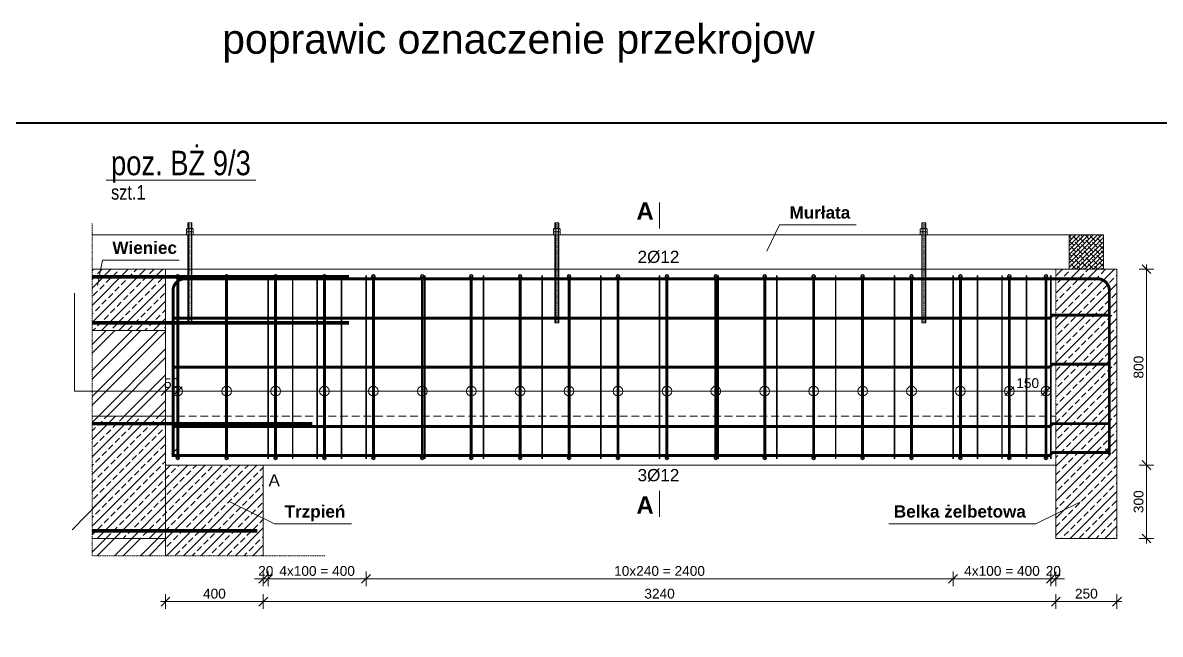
# Model space of a CAD drawing. Header units: millimetres. Extents: x 647 to 146539, y -131215 to 59.
# Drawn here: x 89335 to 93985, y -8720 to -6221 of the extents above; entities that cross this region are included whole.
import ezdxf

# ---------------------------------------------------------------- set-up
doc = ezdxf.new("R2010")
doc.units = ezdxf.units.MM
for name, pattern in [('DASHDOT', [1, 0.5, -0.25, 0, -0.25]), ('DASHED', [0.75, 0.5, -0.25]), ('HIDDEN', [9.525, 6.35, -3.175])]:
    doc.linetypes.add(name, pattern=pattern)
doc.layers.get('Defpoints').update_dxf_attribs({"color": 2, "lineweight": 50})
for name, color, linetype, lineweight in [('e-cad_cienkie', 4, 'Continuous', 9), ('e-cad_opisy', 2, 'Continuous', 18), ('e-cad_prety_widok', 1, 'Continuous', 40), ('G-Bloki', 221, 'Continuous', 5), ('G-Cienka', 4, 'Continuous', 9), ('G-Elementy konstrukcyjne', 1, 'Continuous', 40), ('G-Kreskowanie', 9, 'Continuous', 5), ('G-Obrys', 3, 'Continuous', 20), ('G-Opisy', 2, 'Continuous', 18), ('G-Osie', 6, 'DASHDOT', 9), ('G-Podkład', 9, 'Continuous', 13), ('G-Przerywana', 8, 'DASHED', 15), ('G-Ramka', 5, 'Continuous', 40), ('G-Stal-warsztatowy', 1, 'Continuous', 35), ('G-Wymiary', 4, 'Continuous', 9)]:
    doc.layers.add(name, color=color, linetype=linetype, lineweight=lineweight)
doc.layers.add('G-Prety', color=1, linetype='Continuous')
doc.styles.add('Arial-GG', font='arial.ttf')
doc.styles.add('e-cad_1', font='arial.ttf')
doc.styles.get("Standard").update_dxf_attribs({"font": 'arial.ttf'})
doc.dimstyles.new('e-cad_1_20_[mm]', dxfattribs={"dimscale": 20, "dimtxt": 2, "dimasz": 1.8, "dimexe": 1.5, "dimexo": 0, "dimgap": 0.6, "dimtad": 1, "dimdec": 1, "dimrnd": 1, "dimtxsty": 'Arial-GG', "dimblk": 'OBLIQUE', "dimcen": 0, "dimdle": 1, "dimclrd": 4, "dimclre": 4, "dimclrt": 7, "dimadec": 1, "dimazin": 0, "dimtfac": 1, "dimtdec": 1, "dimtix": 1, "dimtmove": 0, "dimatfit": 2, "dimfxl": 1.5, "dimfxlon": 1, "dimlwd": -1, "dimlwe": -1, "dimarcsym": 0})
pattern_1 = [(45, (-472809.17, 132936.14), (-35.355339, 35.355339), []), (45, (-472773.815, 132936.14), (-35.355339, 35.355339), [25, -12.5])]
pattern_2 = [(45, (-472809.17, 132936.14), (-53.033009, 53.033009), []), (45, (-472773.815, 132936.14), (-53.033009, 53.033009), [])]

# ---------------------------------------------------------------- blocks, each defined once
blk = doc.blocks.new('_Oblique')
at = {"color": 0, "linetype": 'ByBlock', "lineweight": -2}
blk.add_line((-0.5, -0.5), (0.5, 0.5), dxfattribs=at)
blk = doc.blocks.new('*D749')
at = {"layer": 'Defpoints', "color": 0, "ltscale": 2, "transparency": 16777216}
for p in [(93558.2, -8028.6), (93929.1, -8028.6), (93558.2, -8328.6)]:
    blk.add_point(p, dxfattribs=at)
at = {"layer": 'G-Wymiary', "color": 4, "ltscale": 2, "transparency": 16777216}
for p, q in [((93899.1, -8028.6), (93959.1, -8028.6)), ((93929.1, -8348.6), (93929.1, -8008.6)), ((93899.1, -8328.6), (93959.1, -8328.6))]:
    blk.add_line(p, q, dxfattribs=at)
at = {"layer": 'G-Wymiary', "color": 4, "ltscale": 2, "transparency": 16777216, "xscale": 36, "yscale": 36, "zscale": 36}
for p, rotation in [((93929.1, -8028.6), 90), ((93929.1, -8328.6), 270)]:
    blk.add_blockref('_Oblique', p, dxfattribs=dict(at, rotation=rotation))
at = {"layer": 'G-Wymiary', "color": 7, "ltscale": 2, "transparency": 16777216, "insert": (93896.7, -8178.6), "char_height": 40, "attachment_point": 5, "rotation": 90, "style": 'Arial-GG'}
blk.add_mtext('300', dxfattribs=at)
blk = doc.blocks.new('*D750')
at = {"layer": 'Defpoints', "color": 0, "ltscale": 2, "transparency": 16777216}
for p in [(93808.2, -7228.6), (93929.1, -7228.6), (93558.2, -8028.6)]:
    blk.add_point(p, dxfattribs=at)
at = {"layer": 'G-Wymiary', "color": 4, "ltscale": 2, "transparency": 16777216}
for p, q in [((93899.1, -7228.6), (93959.1, -7228.6)), ((93929.1, -8048.6), (93929.1, -7208.6)), ((93899.1, -8028.6), (93959.1, -8028.6))]:
    blk.add_line(p, q, dxfattribs=at)
at = {"layer": 'G-Wymiary', "color": 4, "ltscale": 2, "transparency": 16777216, "xscale": 36, "yscale": 36, "zscale": 36}
for p, rotation in [((93929.1, -7228.6), 90), ((93929.1, -8028.6), 270)]:
    blk.add_blockref('_Oblique', p, dxfattribs=dict(at, rotation=rotation))
at = {"layer": 'G-Wymiary', "color": 7, "ltscale": 2, "transparency": 16777216, "insert": (93896.7, -7628.6), "char_height": 40, "attachment_point": 5, "rotation": 90, "style": 'Arial-GG'}
blk.add_mtext('800', dxfattribs=at)
blk = doc.blocks.new('*D751')
at = {"layer": 'Defpoints', "color": 0, "ltscale": 0.8, "transparency": 16777216}
for p in [(89968.2, -7661.6), (89918.2, -7726.6), (89968.2, -7726.6)]:
    blk.add_point(p, dxfattribs=at)
at = {"layer": 'G-Wymiary', "color": 4, "ltscale": 0.8, "transparency": 16777216}
for p, q in [((89918.2, -7726.6), (89918.2, -7696.6)), ((89968.2, -7696.6), (89968.2, -7756.6)), ((89918.2, -7726.6), (89882.2, -7726.6)), ((89918.2, -7726.6), (89968.2, -7726.6)), ((89968.2, -7726.6), (90004.2, -7726.6))]:
    blk.add_line(p, q, dxfattribs=at)
at = {"layer": 'G-Wymiary', "color": 4, "ltscale": 0.8, "transparency": 16777216, "xscale": 36, "yscale": 36, "zscale": 36}
blk.add_blockref('_Oblique', (89918.2, -7726.6), dxfattribs=at)
at = {"layer": 'G-Wymiary', "color": 4, "ltscale": 0.8, "transparency": 16777216, "xscale": 36, "yscale": 36, "zscale": 36, "rotation": 180}
blk.add_blockref('_Oblique', (89968.2, -7726.6), dxfattribs=at)
at = {"layer": 'G-Wymiary', "color": 7, "ltscale": 0.8, "transparency": 16777216, "insert": (89943.2, -7694.2), "char_height": 40, "attachment_point": 5, "style": 'Arial-GG'}
blk.add_mtext('50', dxfattribs=at)
blk = doc.blocks.new('*D752')
at = {"layer": 'Defpoints', "color": 0, "ltscale": 0.8, "transparency": 16777216}
for p in [(93518.2, -7659.3), (93368.2, -7678.4), (93518.2, -7726.6)]:
    blk.add_point(p, dxfattribs=at)
at = {"layer": 'G-Wymiary', "color": 4, "ltscale": 0.8, "transparency": 16777216}
for p, q in [((93368.2, -7696.6), (93368.2, -7756.6)), ((93518.2, -7696.6), (93518.2, -7756.6)), ((93348.2, -7726.6), (93538.2, -7726.6))]:
    blk.add_line(p, q, dxfattribs=at)
at = {"layer": 'G-Wymiary', "color": 4, "ltscale": 0.8, "transparency": 16777216, "xscale": 36, "yscale": 36, "zscale": 36, "rotation": 180}
blk.add_blockref('_Oblique', (93368.2, -7726.6), dxfattribs=at)
at = {"layer": 'G-Wymiary', "color": 4, "ltscale": 0.8, "transparency": 16777216, "xscale": 36, "yscale": 36, "zscale": 36}
blk.add_blockref('_Oblique', (93518.2, -7726.6), dxfattribs=at)
at = {"layer": 'G-Wymiary', "color": 7, "ltscale": 0.8, "transparency": 16777216, "insert": (93443.2, -7694.2), "char_height": 40, "attachment_point": 5, "style": 'Arial-GG'}
blk.add_mtext('150', dxfattribs=at)
blk = doc.blocks.new('*D753')
at = {"layer": 'Defpoints', "color": 0, "ltscale": 0.8, "transparency": 16777216}
for p in [(90318.2, -8028.6), (90338.2, -8003.6), (90338.2, -8494)]:
    blk.add_point(p, dxfattribs=at)
at = {"layer": 'G-Wymiary', "color": 4, "ltscale": 0.8, "transparency": 16777216}
for p, q in [((90318.2, -8464), (90318.2, -8524)), ((90338.2, -8464), (90338.2, -8524)), ((90318.2, -8494), (90282.2, -8494)), ((90318.2, -8494), (90338.2, -8494)), ((90338.2, -8494), (90374.2, -8494))]:
    blk.add_line(p, q, dxfattribs=at)
at = {"layer": 'G-Wymiary', "color": 4, "ltscale": 0.8, "transparency": 16777216, "xscale": 36, "yscale": 36, "zscale": 36}
blk.add_blockref('_Oblique', (90318.2, -8494), dxfattribs=at)
at = {"layer": 'G-Wymiary', "color": 4, "ltscale": 0.8, "transparency": 16777216, "xscale": 36, "yscale": 36, "zscale": 36, "rotation": 180}
blk.add_blockref('_Oblique', (90338.2, -8494), dxfattribs=at)
at = {"layer": 'G-Wymiary', "color": 7, "ltscale": 0.8, "transparency": 16777216, "insert": (90328.2, -8461.6), "char_height": 40, "attachment_point": 5, "style": 'Arial-GG'}
blk.add_mtext('20', dxfattribs=at)
blk = doc.blocks.new('*D754')
at = {"layer": 'Defpoints', "color": 0, "ltscale": 0.8, "transparency": 16777216}
for p in [(90338.2, -8003.6), (90738.2, -8003.6), (90738.2, -8494)]:
    blk.add_point(p, dxfattribs=at)
at = {"layer": 'G-Wymiary', "color": 4, "ltscale": 0.8, "transparency": 16777216}
for p, q in [((90338.2, -8464), (90338.2, -8524)), ((90738.2, -8464), (90738.2, -8524)), ((90318.2, -8494), (90758.2, -8494))]:
    blk.add_line(p, q, dxfattribs=at)
at = {"layer": 'G-Wymiary', "color": 4, "ltscale": 0.8, "transparency": 16777216, "xscale": 36, "yscale": 36, "zscale": 36, "rotation": 180}
blk.add_blockref('_Oblique', (90338.2, -8494), dxfattribs=at)
at = {"layer": 'G-Wymiary', "color": 4, "ltscale": 0.8, "transparency": 16777216, "xscale": 36, "yscale": 36, "zscale": 36}
blk.add_blockref('_Oblique', (90738.2, -8494), dxfattribs=at)
at = {"layer": 'G-Wymiary', "color": 7, "ltscale": 0.8, "transparency": 16777216, "insert": (90538.2, -8461.6), "char_height": 40, "attachment_point": 5, "style": 'Arial-GG'}
blk.add_mtext('4x100 = 400', dxfattribs=at)
blk = doc.blocks.new('*D755')
at = {"layer": 'Defpoints', "color": 0, "ltscale": 0.8, "transparency": 16777216}
for p in [(90738.2, -8003.6), (93138.2, -8003.6), (93138.2, -8494)]:
    blk.add_point(p, dxfattribs=at)
at = {"layer": 'G-Wymiary', "color": 4, "ltscale": 0.8, "transparency": 16777216}
for p, q in [((90738.2, -8464), (90738.2, -8524)), ((93138.2, -8464), (93138.2, -8524)), ((90718.2, -8494), (93158.2, -8494))]:
    blk.add_line(p, q, dxfattribs=at)
at = {"layer": 'G-Wymiary', "color": 4, "ltscale": 0.8, "transparency": 16777216, "xscale": 36, "yscale": 36, "zscale": 36, "rotation": 180}
blk.add_blockref('_Oblique', (90738.2, -8494), dxfattribs=at)
at = {"layer": 'G-Wymiary', "color": 4, "ltscale": 0.8, "transparency": 16777216, "xscale": 36, "yscale": 36, "zscale": 36}
blk.add_blockref('_Oblique', (93138.2, -8494), dxfattribs=at)
at = {"layer": 'G-Wymiary', "color": 7, "ltscale": 0.8, "transparency": 16777216, "insert": (91938.2, -8461.6), "char_height": 40, "attachment_point": 5, "style": 'Arial-GG'}
blk.add_mtext('10x240 = 2400', dxfattribs=at)
blk = doc.blocks.new('*D756')
at = {"layer": 'Defpoints', "color": 0, "ltscale": 0.8, "transparency": 16777216}
for p in [(93138.2, -8003.6), (93538.2, -8003.6), (93538.2, -8494)]:
    blk.add_point(p, dxfattribs=at)
at = {"layer": 'G-Wymiary', "color": 4, "ltscale": 0.8, "transparency": 16777216}
for p, q in [((93138.2, -8464), (93138.2, -8524)), ((93538.2, -8464), (93538.2, -8524)), ((93118.2, -8494), (93558.2, -8494))]:
    blk.add_line(p, q, dxfattribs=at)
at = {"layer": 'G-Wymiary', "color": 4, "ltscale": 0.8, "transparency": 16777216, "xscale": 36, "yscale": 36, "zscale": 36, "rotation": 180}
blk.add_blockref('_Oblique', (93138.2, -8494), dxfattribs=at)
at = {"layer": 'G-Wymiary', "color": 4, "ltscale": 0.8, "transparency": 16777216, "xscale": 36, "yscale": 36, "zscale": 36}
blk.add_blockref('_Oblique', (93538.2, -8494), dxfattribs=at)
at = {"layer": 'G-Wymiary', "color": 7, "ltscale": 0.8, "transparency": 16777216, "insert": (93338.2, -8461.6), "char_height": 40, "attachment_point": 5, "style": 'Arial-GG'}
blk.add_mtext('4x100 = 400', dxfattribs=at)
blk = doc.blocks.new('*D757')
at = {"layer": 'Defpoints', "color": 0, "ltscale": 0.8, "transparency": 16777216}
for p in [(93538.2, -8003.6), (93558.2, -8028.6), (93558.2, -8494)]:
    blk.add_point(p, dxfattribs=at)
at = {"layer": 'G-Wymiary', "color": 4, "ltscale": 0.8, "transparency": 16777216}
for p, q in [((93538.2, -8464), (93538.2, -8524)), ((93558.2, -8464), (93558.2, -8524)), ((93538.2, -8494), (93502.2, -8494)), ((93538.2, -8494), (93558.2, -8494)), ((93558.2, -8494), (93594.2, -8494))]:
    blk.add_line(p, q, dxfattribs=at)
at = {"layer": 'G-Wymiary', "color": 4, "ltscale": 0.8, "transparency": 16777216, "xscale": 36, "yscale": 36, "zscale": 36}
blk.add_blockref('_Oblique', (93538.2, -8494), dxfattribs=at)
at = {"layer": 'G-Wymiary', "color": 4, "ltscale": 0.8, "transparency": 16777216, "xscale": 36, "yscale": 36, "zscale": 36, "rotation": 180}
blk.add_blockref('_Oblique', (93558.2, -8494), dxfattribs=at)
at = {"layer": 'G-Wymiary', "color": 7, "ltscale": 0.8, "transparency": 16777216, "insert": (93548.2, -8461.6), "char_height": 40, "attachment_point": 5, "style": 'Arial-GG'}
blk.add_mtext('20', dxfattribs=at)
blk = doc.blocks.new('e-cad_ZelbetPozycja')
at = {"layer": 'e-cad_opisy', "ltscale": 0.04, "style": 'e-cad_1', "width": 0.8}
for tag, p, height in [('OPIS_1', (0, 1), 5), ('OPIS_2', (0, -4), 3), ('OPIS_3', (0, -6.5), 1.5)]:
    blk.add_attdef(tag, p, '', height=height, dxfattribs=at)
at = {"layer": 'e-cad_opisy', "ltscale": 0.04, "style": 'e-cad_1', "width": 0.8, "flags": 1}
for tag, p in [('POZYCJA', (0, -15)), ('ILOSC', (0, -20)), ('DODATEK', (0, -25))]:
    blk.add_attdef(tag, p, '', height=3, dxfattribs=at)
blk = doc.blocks.new('*D758')
at = {"layer": 'Defpoints', "color": 0, "ltscale": 0.8, "transparency": 16777216}
for p in [(89918.2, -8399.1), (90318.2, -8399.1), (90318.2, -8586.8)]:
    blk.add_point(p, dxfattribs=at)
at = {"layer": 'G-Wymiary', "color": 4, "ltscale": 0.8, "transparency": 16777216}
for p, q in [((89918.2, -8556.8), (89918.2, -8616.8)), ((90318.2, -8556.8), (90318.2, -8616.8)), ((89898.2, -8586.8), (90338.2, -8586.8))]:
    blk.add_line(p, q, dxfattribs=at)
at = {"layer": 'G-Wymiary', "color": 4, "ltscale": 0.8, "transparency": 16777216, "xscale": 36, "yscale": 36, "zscale": 36, "rotation": 180}
blk.add_blockref('_Oblique', (89918.2, -8586.8), dxfattribs=at)
at = {"layer": 'G-Wymiary', "color": 4, "ltscale": 0.8, "transparency": 16777216, "xscale": 36, "yscale": 36, "zscale": 36}
blk.add_blockref('_Oblique', (90318.2, -8586.8), dxfattribs=at)
at = {"layer": 'G-Wymiary', "color": 7, "ltscale": 0.8, "transparency": 16777216, "insert": (90118.2, -8554.4), "char_height": 40, "attachment_point": 5, "style": 'Arial-GG'}
blk.add_mtext('400', dxfattribs=at)
blk = doc.blocks.new('*D759')
at = {"layer": 'Defpoints', "color": 0, "ltscale": 0.8, "transparency": 16777216}
for p in [(93558.2, -8328.6), (90318.2, -8399.1), (93558.2, -8586.8)]:
    blk.add_point(p, dxfattribs=at)
at = {"layer": 'G-Wymiary', "color": 4, "ltscale": 0.8, "transparency": 16777216}
for p, q in [((90318.2, -8556.8), (90318.2, -8616.8)), ((93558.2, -8556.8), (93558.2, -8616.8)), ((90298.2, -8586.8), (93578.2, -8586.8))]:
    blk.add_line(p, q, dxfattribs=at)
at = {"layer": 'G-Wymiary', "color": 4, "ltscale": 0.8, "transparency": 16777216, "xscale": 36, "yscale": 36, "zscale": 36, "rotation": 180}
blk.add_blockref('_Oblique', (90318.2, -8586.8), dxfattribs=at)
at = {"layer": 'G-Wymiary', "color": 4, "ltscale": 0.8, "transparency": 16777216, "xscale": 36, "yscale": 36, "zscale": 36}
blk.add_blockref('_Oblique', (93558.2, -8586.8), dxfattribs=at)
at = {"layer": 'G-Wymiary', "color": 7, "ltscale": 0.8, "transparency": 16777216, "insert": (91938.2, -8554.4), "char_height": 40, "attachment_point": 5, "style": 'Arial-GG'}
blk.add_mtext('3240', dxfattribs=at)
blk = doc.blocks.new('*D760')
at = {"layer": 'Defpoints', "color": 0, "ltscale": 0.8, "transparency": 16777216}
for p in [(93558.2, -8328.6), (93808.2, -8328.6), (93808.2, -8586.8)]:
    blk.add_point(p, dxfattribs=at)
at = {"layer": 'G-Wymiary', "color": 4, "ltscale": 0.8, "transparency": 16777216}
for p, q in [((93558.2, -8556.8), (93558.2, -8616.8)), ((93808.2, -8556.8), (93808.2, -8616.8)), ((93538.2, -8586.8), (93828.2, -8586.8))]:
    blk.add_line(p, q, dxfattribs=at)
at = {"layer": 'G-Wymiary', "color": 4, "ltscale": 0.8, "transparency": 16777216, "xscale": 36, "yscale": 36, "zscale": 36, "rotation": 180}
blk.add_blockref('_Oblique', (93558.2, -8586.8), dxfattribs=at)
at = {"layer": 'G-Wymiary', "color": 4, "ltscale": 0.8, "transparency": 16777216, "xscale": 36, "yscale": 36, "zscale": 36}
blk.add_blockref('_Oblique', (93808.2, -8586.8), dxfattribs=at)
at = {"layer": 'G-Wymiary', "color": 7, "ltscale": 0.8, "transparency": 16777216, "insert": (93683.2, -8554.4), "char_height": 40, "attachment_point": 5, "style": 'Arial-GG'}
blk.add_mtext('250', dxfattribs=at)
blk = doc.blocks.new('*D784')
at = {"layer": 'Defpoints', "color": 0, "ltscale": 0.8, "transparency": 16777216}
for p in [(89968.2, -7661.6), (89918.2, -7726.6), (89968.2, -7726.6)]:
    blk.add_point(p, dxfattribs=at)
at = {"layer": 'G-Wymiary', "color": 4, "ltscale": 0.8, "transparency": 16777216}
for p, q in [((89918.2, -7726.6), (89918.2, -7696.6)), ((89968.2, -7696.6), (89968.2, -7756.6)), ((89918.2, -7726.6), (89882.2, -7726.6)), ((89918.2, -7726.6), (89968.2, -7726.6)), ((89968.2, -7726.6), (90004.2, -7726.6))]:
    blk.add_line(p, q, dxfattribs=at)
at = {"layer": 'G-Wymiary', "color": 4, "ltscale": 0.8, "transparency": 16777216, "xscale": 36, "yscale": 36, "zscale": 36}
blk.add_blockref('_Oblique', (89918.2, -7726.6), dxfattribs=at)
at = {"layer": 'G-Wymiary', "color": 4, "ltscale": 0.8, "transparency": 16777216, "xscale": 36, "yscale": 36, "zscale": 36, "rotation": 180}
blk.add_blockref('_Oblique', (89968.2, -7726.6), dxfattribs=at)
at = {"layer": 'G-Wymiary', "color": 7, "ltscale": 0.8, "transparency": 16777216, "insert": (89943.2, -7694.2), "char_height": 40, "attachment_point": 5, "style": 'Arial-GG'}
blk.add_mtext('50', dxfattribs=at)

msp = doc.modelspace()

# ---------------------------------------------------------------- hatches: boundary and pattern name
at = {"layer": 'G-Kreskowanie', "ltscale": 0.8}
h = msp.add_hatch(dxfattribs=at)
h.set_pattern_fill('ANSI38', color=256, scale=100, style=0)
h.set_pattern_definition([(45, (-1442167.933, 752053.519), (-8.838834765, 8.838834765), []), (135, (-1442167.933, 752053.519), (-26.51650429, 8.838834765), [31.25, -18.75])])
h.paths.add_polyline_path([(93613.22, -7088.57), (93613.22, -7228.57), (93753.22, -7228.57), (93753.22, -7088.57)])
h = msp.add_hatch(dxfattribs=at)
h.set_pattern_fill('ANSI33', color=256, scale=200, style=0)
h.set_pattern_definition([(45, (-496268.24, 132936.14), (-35.355339, 35.355339), []), (45, (-496232.883, 132936.14), (-35.355339, 35.355339), [25, -12.5])])
h.paths.add_polyline_path([(89618.22, -7228.57), (89918.22, -7228.57), (89918.22, -7478.57), (89618.22, -7478.57)])
h = msp.add_hatch(dxfattribs=at)
h.set_pattern_fill('ANSI33', color=256, scale=200, style=0)
h.set_pattern_definition([(45, (-517621.49, 132936.14), (-35.355339, 35.355339), []), (45, (-517586.134, 132936.14), (-35.355339, 35.355339), [25, -12.5])])
h.paths.add_polyline_path([(93558.22, -8328.57), (93808.22, -8328.57), (93808.22, -7228.57), (93558.22, -7228.57)])
h = msp.add_hatch(dxfattribs=at)
h.set_pattern_fill('ANSI32', color=256, scale=200, style=0)
h.set_pattern_definition(pattern_2)
h.paths.add_polyline_path([(89918.22, -7478.57), (89618.22, -7478.57), (89618.22, -7828.57), (89918.22, -7828.57)])
h = msp.add_hatch(dxfattribs=at)
h.set_pattern_fill('ANSI33', color=256, scale=200, style=0)
h.set_pattern_definition(pattern_1)
h.paths.add_polyline_path([(89918.22, -8028.57), (89918.22, -7828.57), (89618.22, -7828.57), (89618.22, -8328.57), (89918.22, -8328.57)])
h = msp.add_hatch(dxfattribs=at)
h.set_pattern_fill('ANSI33', color=256, scale=200, style=0)
h.set_pattern_definition(pattern_1)
h.paths.add_polyline_path([(90318.22, -8028.57), (89918.22, -8028.57), (89918.22, -8399.12), (90318.22, -8399.12)])
h = msp.add_hatch(dxfattribs=at)
h.set_pattern_fill('ANSI32', color=256, scale=200, style=0)
h.set_pattern_definition(pattern_2)
h.paths.add_polyline_path([(89918.22, -8328.57), (89618.22, -8328.57), (89618.22, -8399.12), (89918.22, -8399.12)])

# ---------------------------------------------------------------- linework, layer by layer
at = {"layer": 'e-cad_prety_widok', "const_width": 12}
for points in [[(89943.22, -7428.57), (93533.22, -7428.57), (93545.22, -7416.57), (93783.22, -7416.57)], [(89943.22, -7628.57), (93533.22, -7628.57), (93545.22, -7616.57), (93783.22, -7616.57)], [(89943.22, -7871.57), (93533.22, -7871.57), (93545.22, -7859.57), (93783.22, -7859.57)], [(89943.22, -7989.57), (93533.22, -7989.57), (93545.22, -7977.57), (93783.22, -7977.57)]]:
    msp.add_lwpolyline(points, dxfattribs=at)
at = {"layer": 'G-Cienka', "ltscale": 0.8}
for p, q in [((93753.22, -7088.57), (89618.22, -7088.57)), ((89918.22, -7228.57), (89618.22, -7228.57)), ((89545.63, -7726.63), (89545.63, -7325.82)), ((89618.22, -7478.57), (89918.22, -7478.57)), ((89968.22, -7726.63), (89545.63, -7726.63)), ((89968.22, -7726.63), (93368.22, -7726.63)), ((89618.22, -7828.57), (89918.22, -7828.57)), ((89618.22, -8328.57), (89918.22, -8328.57))]:
    msp.add_line(p, q, dxfattribs=at)
at = {"layer": 'G-Cienka', "ltscale": 2}
msp.add_line((93753.22, -7228.57), (93753.22, -7088.57), dxfattribs=at)
at = {"layer": 'G-Cienka'}
for p, q in [((89943.22, -7983.57), (89964.39, -7962.4)), ((89943.22, -7983.57), (89964.39, -7962.4)), ((89943.22, -7983.57), (89964.39, -7962.4)), ((93783.22, -7983.57), (93762.05, -7962.4)), ((93783.22, -7983.57), (93762.05, -7962.4)), ((93783.22, -7983.57), (93762.05, -7962.4)), ((89918.22, -8028.57), (89918.22, -8099.12)), ((89918.22, -8028.57), (89918.22, -8399.12)), ((90318.22, -8028.57), (90318.22, -8399.12))]:
    msp.add_line(p, q, dxfattribs=at)
at = {"layer": 'G-Obrys'}
for points in [[(93558.22, -8028.57), (89918.22, -8028.57), (89918.22, -7228.57), (93808.22, -7228.57), (93808.22, -8028.57)], [(93558.22, -8028.57), (93558.22, -8328.57), (93808.22, -8328.57), (93808.22, -8028.57)]]:
    msp.add_lwpolyline(points, dxfattribs=at)
at = {"layer": 'G-Opisy'}
for p, q in [((91938.22, -6955.59), (91938.22, -7061.42)), ((92428.54, -7047.19), (92376.39, -7154.86)), ((92428.54, -7047.19), (92742.54, -7047.19)), ((89660.13, -7191.28), (89639.78, -7295.36)), ((89660.13, -7191.28), (89974.13, -7191.28)), ((89536.69, -8293.59), (89704.79, -8122.29)), ((91938.22, -8134.41), (91938.22, -8240.25)), ((90364.19, -8268.88), (90181.16, -8179.59)), ((93476.81, -8268.88), (93659.84, -8179.59)), ((90364.19, -8268.88), (90678.19, -8268.88)), ((93476.81, -8268.88), (92875.84, -8268.88))]:
    msp.add_line(p, q, dxfattribs=at)
at = {"layer": 'G-Opisy', "ltscale": 0.8}
msp.add_lwpolyline([(93613.22, -7088.57), (93613.22, -7228.57), (93753.22, -7228.57), (93753.22, -7088.57), (93613.22, -7088.57)], dxfattribs=at)
at = {"layer": 'G-Osie', "ltscale": 0.2}
for points in [[(90018.22, -7038.57), (90018.22, -7447.57)], [(91518.22, -7038.57), (91518.22, -7447.57)], [(93018.22, -7038.57), (93018.22, -7447.57)]]:
    msp.add_lwpolyline(points, dxfattribs=at)
at = {"layer": 'G-Podkład', "ltscale": 50}
for p, q in [((90004.37, -7064.57), (90004.37, -7073.57)), ((90028.61, -7062.57), (90007.84, -7062.57)), ((90011.3, -7064.57), (90011.3, -7073.57)), ((90025.15, -7064.57), (90025.15, -7073.57)), ((90032.07, -7064.57), (90032.07, -7073.57)), ((91504.37, -7064.57), (91504.37, -7073.57)), ((91528.61, -7062.57), (91507.84, -7062.57)), ((91511.3, -7064.57), (91511.3, -7073.57)), ((91525.15, -7064.57), (91525.15, -7073.57)), ((91532.07, -7064.57), (91532.07, -7073.57)), ((93004.37, -7064.57), (93004.37, -7073.57)), ((93028.61, -7062.57), (93007.84, -7062.57)), ((93011.3, -7064.57), (93011.3, -7073.57)), ((93025.15, -7064.57), (93025.15, -7073.57)), ((93032.07, -7064.57), (93032.07, -7073.57)), ((90004.37, -7077.57), (90004.37, -7086.57)), ((90028.61, -7075.57), (90007.84, -7075.57)), ((90028.61, -7075.57), (90007.84, -7075.57)), ((90011.3, -7075.57), (90007.84, -7075.57)), ((90028.61, -7088.57), (90007.84, -7088.57)), ((90011.3, -7088.57), (90007.84, -7088.57)), ((90011.3, -7075.57), (90025.15, -7075.57)), ((90011.3, -7077.57), (90011.3, -7086.57)), ((90011.3, -7088.57), (90025.15, -7088.57)), ((90028.61, -7075.57), (90025.15, -7075.57)), ((90025.15, -7077.57), (90025.15, -7086.57)), ((90028.61, -7088.57), (90025.15, -7088.57)), ((90032.07, -7077.57), (90032.07, -7086.57)), ((91504.37, -7077.57), (91504.37, -7086.57)), ((91528.61, -7075.57), (91507.84, -7075.57)), ((91528.61, -7075.57), (91507.84, -7075.57)), ((91511.3, -7075.57), (91507.84, -7075.57)), ((91528.61, -7088.57), (91507.84, -7088.57)), ((91511.3, -7088.57), (91507.84, -7088.57)), ((91511.3, -7075.57), (91525.15, -7075.57)), ((91511.3, -7077.57), (91511.3, -7086.57)), ((91511.3, -7088.57), (91525.15, -7088.57)), ((91528.61, -7075.57), (91525.15, -7075.57)), ((91525.15, -7077.57), (91525.15, -7086.57)), ((91528.61, -7088.57), (91525.15, -7088.57)), ((91532.07, -7077.57), (91532.07, -7086.57)), ((93004.37, -7077.57), (93004.37, -7086.57)), ((93028.61, -7075.57), (93007.84, -7075.57)), ((93028.61, -7075.57), (93007.84, -7075.57)), ((93011.3, -7075.57), (93007.84, -7075.57)), ((93028.61, -7088.57), (93007.84, -7088.57)), ((93011.3, -7088.57), (93007.84, -7088.57)), ((93011.3, -7075.57), (93025.15, -7075.57)), ((93011.3, -7077.57), (93011.3, -7086.57)), ((93011.3, -7088.57), (93025.15, -7088.57)), ((93028.61, -7075.57), (93025.15, -7075.57)), ((93025.15, -7077.57), (93025.15, -7086.57)), ((93028.61, -7088.57), (93025.15, -7088.57)), ((93032.07, -7077.57), (93032.07, -7086.57))]:
    msp.add_line(p, q, dxfattribs=at)
for points in [[(90010.22, -7062.57), (90010.22, -7038.57), (90026.22, -7038.57), (90026.22, -7062.57)], [(90012.22, -7062.57), (90012.22, -7038.57), (90024.22, -7038.57), (90024.22, -7062.57)], [(91510.22, -7062.57), (91510.22, -7038.57), (91526.22, -7038.57), (91526.22, -7062.57)], [(91512.22, -7062.57), (91512.22, -7038.57), (91524.22, -7038.57), (91524.22, -7062.57)], [(93010.22, -7062.57), (93010.22, -7038.57), (93026.22, -7038.57), (93026.22, -7062.57)], [(93012.22, -7062.57), (93012.22, -7038.57), (93024.22, -7038.57), (93024.22, -7062.57)], [(90026.22, -7447.57), (90010.22, -7447.57), (90010.22, -7088.57)], [(90012.22, -7447.57), (90012.22, -7088.57)], [(90024.22, -7088.57), (90024.22, -7447.57)], [(90026.22, -7088.57), (90026.22, -7447.57)], [(91526.22, -7447.57), (91510.22, -7447.57), (91510.22, -7088.57)], [(91512.22, -7447.57), (91512.22, -7088.57)], [(91524.22, -7088.57), (91524.22, -7447.57)], [(91526.22, -7088.57), (91526.22, -7447.57)], [(93026.22, -7447.57), (93010.22, -7447.57), (93010.22, -7088.57)], [(93012.22, -7447.57), (93012.22, -7088.57)], [(93024.22, -7088.57), (93024.22, -7447.57)], [(93026.22, -7088.57), (93026.22, -7447.57)]]:
    msp.add_lwpolyline(points, dxfattribs=at)
for centre, radius, start, end in [((90007.84, -7066.56), 4, 29.97705, 150.02295), ((90018.22, -7075.55), 12.99, 57.78165, 122.21835), ((90028.61, -7066.56), 4, 29.97705, 150.02295), ((90025.15, -7064.57), 0, 270, 25.5633), ((91507.84, -7066.56), 4, 29.97705, 150.02295), ((91518.22, -7075.55), 12.99, 57.78165, 122.21835), ((91528.61, -7066.56), 4, 29.97705, 150.02295), ((91525.15, -7064.57), 0, 270, 25.5633), ((93007.84, -7066.56), 4, 29.97705, 150.02295), ((93018.22, -7075.55), 12.99, 57.78165, 122.21835), ((93028.61, -7066.56), 4, 29.97705, 150.02295), ((93025.15, -7064.57), 0, 270, 25.5633), ((90007.84, -7071.57), 4, 209.97705, 330.02295), ((90007.84, -7079.56), 4, 29.97705, 150.02295), ((90007.84, -7084.57), 4, 209.97705, 330.02295), ((90018.22, -7062.58), 12.99, 237.78165, 302.21835), ((90018.22, -7088.55), 12.99, 57.78165, 122.21835), ((90018.22, -7075.58), 12.99, 237.78165, 302.21835), ((90028.61, -7071.57), 4, 209.97705, 330.02295), ((90025.15, -7073.57), 0, 334.4367, 90), ((90028.61, -7079.56), 4, 29.97705, 150.02295), ((90025.15, -7077.57), 0, 270, 25.5633), ((90028.61, -7084.57), 4, 209.97705, 330.02295), ((90025.15, -7086.57), 0, 334.4367, 90), ((91507.84, -7071.57), 4, 209.97705, 330.02295), ((91507.84, -7079.56), 4, 29.97705, 150.02295), ((91507.84, -7084.57), 4, 209.97705, 330.02295), ((91518.22, -7062.58), 12.99, 237.78165, 302.21835), ((91518.22, -7088.55), 12.99, 57.78165, 122.21835), ((91518.22, -7075.58), 12.99, 237.78165, 302.21835), ((91528.61, -7071.57), 4, 209.97705, 330.02295), ((91525.15, -7073.57), 0, 334.4367, 90), ((91528.61, -7079.56), 4, 29.97705, 150.02295), ((91525.15, -7077.57), 0, 270, 25.5633), ((91528.61, -7084.57), 4, 209.97705, 330.02295), ((91525.15, -7086.57), 0, 334.4367, 90), ((93007.84, -7071.57), 4, 209.97705, 330.02295), ((93007.84, -7079.56), 4, 29.97705, 150.02295), ((93007.84, -7084.57), 4, 209.97705, 330.02295), ((93018.22, -7062.58), 12.99, 237.78165, 302.21835), ((93018.22, -7088.55), 12.99, 57.78165, 122.21835), ((93018.22, -7075.58), 12.99, 237.78165, 302.21835), ((93028.61, -7071.57), 4, 209.97705, 330.02295), ((93025.15, -7073.57), 0, 334.4367, 90), ((93028.61, -7079.56), 4, 29.97705, 150.02295), ((93025.15, -7077.57), 0, 270, 25.5633), ((93028.61, -7084.57), 4, 209.97705, 330.02295), ((93025.15, -7086.57), 0, 334.4367, 90)]:
    msp.add_arc(centre, radius, start, end, dxfattribs=at)
at = {"layer": 'G-Prety', "const_width": 6.6}
for points in [[(90338.22, -8003.57), (90338.22, -7253.57)], [(90438.22, -8003.57), (90438.22, -7253.57)], [(90538.22, -8003.57), (90538.22, -7253.57)], [(90638.22, -8003.57), (90638.22, -7253.57)], [(90738.22, -8003.57), (90738.22, -7253.57)], [(90978.22, -8003.57), (90978.22, -7253.57)], [(91218.22, -8003.57), (91218.22, -7253.57)], [(91458.22, -8003.57), (91458.22, -7253.57)], [(91698.22, -8003.57), (91698.22, -7253.57)], [(91938.22, -8003.57), (91938.22, -7253.57)], [(92178.22, -8003.57), (92178.22, -7253.57)], [(92418.22, -8003.57), (92418.22, -7253.57)], [(92658.22, -8003.57), (92658.22, -7253.57)], [(92898.22, -8003.57), (92898.22, -7253.57)], [(93138.22, -8003.57), (93138.22, -7253.57)], [(93238.22, -8003.57), (93238.22, -7253.57)], [(93338.22, -8003.57), (93338.22, -7253.57)], [(93438.22, -8003.57), (93438.22, -7253.57)], [(93538.22, -8003.57), (93538.22, -7253.57)]]:
    msp.add_lwpolyline(points, dxfattribs=at)
at = {"layer": 'G-Prety', "const_width": 12}
msp.add_lwpolyline([(93777.22, -7989.57), (93777.22, -7315.57, 0.4142136), (93729.22, -7267.57), (89997.22, -7267.57, 0.4142136), (89949.22, -7315.57), (89949.22, -7988.57)], format="xyb", dxfattribs=at)
at = {"layer": 'G-Przerywana', "ltscale": 0.02}
for p in [(89618.22, -7041.49), (90571.71, -8399.12)]:
    msp.add_line(p, (89618.22, -8399.12), dxfattribs=at)
at = {"layer": 'G-Przerywana', "ltscale": 0.03, "const_width": 14.11}
for points in [[(89618.22, -7259.57), (89618.22, -7259.57), (90668.22, -7259.57)], [(89618.22, -7447.57), (89618.22, -7447.57), (90668.22, -7447.57)], [(89618.22, -7859.57), (89618.22, -7859.57), (90518.22, -7859.57)], [(89618.22, -8297.57), (89618.22, -8297.57), (90293.22, -8297.57)]]:
    msp.add_lwpolyline(points, dxfattribs=at)
at = {"layer": 'G-Przerywana', "ltscale": 0.02}
msp.add_lwpolyline([(93558.22, -8328.57), (93808.22, -8328.57), (93808.22, -7228.57), (93558.22, -7228.57)], close=True, dxfattribs=at)
at = {"layer": 'G-Przerywana', "linetype": 'HIDDEN', "ltscale": 5}
msp.add_lwpolyline([(89918.22, -8028.57), (89918.22, -7828.57), (93558.22, -7828.57), (93558.22, -8028.57)], close=True, dxfattribs=at)
at = {"layer": 'G-Ramka', "color": 5}
msp.add_lwpolyline([(59757.36, -6631.74), (59757.36, -12171.74), (101638.55, -12171.74), (101638.55, -6631.74)], close=True, dxfattribs=at)
at = {"layer": 'G-Stal-warsztatowy', "color": 6, "ltscale": 0.8, "const_width": 12}
for points in [[(89968.22, -7999.57), (89968.22, -7257.57)], [(90168.22, -7999.57), (90168.22, -7257.57)], [(90368.22, -7999.57), (90368.22, -7257.57)], [(90568.22, -7999.57), (90568.22, -7257.57)], [(90768.22, -7999.57), (90768.22, -7257.57)], [(90968.22, -7999.57), (90968.22, -7257.57)], [(91168.22, -7999.57), (91168.22, -7257.57)], [(91368.22, -7999.57), (91368.22, -7257.57)], [(91568.22, -7999.57), (91568.22, -7257.57)], [(91768.22, -7999.57), (91768.22, -7257.57)], [(91968.22, -7999.57), (91968.22, -7257.57)], [(92168.22, -7999.57), (92168.22, -7257.57)], [(92368.22, -7999.57), (92368.22, -7257.57)], [(92568.22, -7999.57), (92568.22, -7257.57)], [(92768.22, -7999.57), (92768.22, -7257.57)], [(92968.22, -7999.57), (92968.22, -7257.57)], [(93168.22, -7999.57), (93168.22, -7257.57)], [(93368.22, -7999.57), (93368.22, -7257.57)], [(93518.22, -7999.57), (93518.22, -7257.57)]]:
    msp.add_lwpolyline(points, dxfattribs=at)
at = {"layer": 'G-Stal-warsztatowy', "color": 6, "ltscale": 0.8}
for centre in [(89968.22, -7257.57), (90168.22, -7257.57), (90368.22, -7257.57), (90568.22, -7257.57), (90768.22, -7257.57), (90968.22, -7257.57), (91168.22, -7257.57), (91368.22, -7257.57), (91568.22, -7257.57), (91768.22, -7257.57), (91968.22, -7257.57), (92168.22, -7257.57), (92368.22, -7257.57), (92568.22, -7257.57), (92768.22, -7257.57), (92968.22, -7257.57), (93168.22, -7257.57), (93368.22, -7257.57), (93518.22, -7257.57), (89968.22, -7999.57), (90168.22, -7999.57), (90368.22, -7999.57), (90568.22, -7999.57), (90768.22, -7999.57), (90968.22, -7999.57), (91168.22, -7999.57), (91368.22, -7999.57), (91568.22, -7999.57), (91768.22, -7999.57), (91968.22, -7999.57), (92168.22, -7999.57), (92368.22, -7999.57), (92568.22, -7999.57), (92768.22, -7999.57), (92968.22, -7999.57), (93168.22, -7999.57), (93368.22, -7999.57), (93518.22, -7999.57)]:
    msp.add_circle(centre, 6, dxfattribs=at)
at = {"layer": 'G-Wymiary', "ltscale": 0.8}
for centre in [(89968.22, -7726.63), (90168.31, -7726.63), (90368.22, -7726.63), (90568.22, -7726.63), (90768.22, -7726.63), (90968.22, -7726.63), (91168.22, -7726.63), (91368.22, -7726.63), (91568.22, -7726.63), (91768.22, -7726.63), (91968.22, -7726.63), (92168.22, -7726.63), (92368.22, -7726.63), (92568.28, -7726.63), (92768.28, -7726.63), (92968.28, -7726.63), (93168.28, -7726.63), (93368.28, -7726.63), (93518.28, -7726.63)]:
    msp.add_circle(centre, 20, dxfattribs=at)

# ---------------------------------------------------------------- block references
at = {"layer": 'G-Bloki', "linetype": 'Continuous', "ltscale": 0.8, "xscale": 20, "yscale": 20, "zscale": 20}
msp.add_blockref('e-cad_ZelbetPozycja', (89695.52, -6864.35), dxfattribs=at).add_auto_attribs({'OPIS_1': 'poz. BŻ 9/3', 'OPIS_2': 'szt.1'})

# ---------------------------------------------------------------- texts
at = {"layer": 'G-Elementy konstrukcyjne', "insert": (90149.95, -6227.74), "char_height": 120, "width": 3541.3889, "attachment_point": 1, "style": 'Arial-GG'}
msp.add_mtext('{\\C2;poprawic oznaczenie przekrojow}', dxfattribs=at)
at = {"layer": 'G-Opisy'}
for s, insert, char_height, attachment_point in [('{\\fArial|i0|b1;A}', (91843.8, -6955.71), 70, 1), ('{\\fArial|b1|i0|c0|p0;Murłata}', (92469.62, -6971.67), 50, 1), ('{\\fArial|b1|i0|c0|p0;Wieniec}', (89701.21, -7115.77), 50, 1), ('{\\fArial|i0|b0;2%%C12}', (91848.33, -7153.05), 50, 1), ('{\\fArial|i0|b0;3%%C12}', (91848.33, -8044.78), 50, 1), ('{\\fArial|i0|b0;A}', (90339.39, -8065.95), 50, 1), ('{\\fArial|i0|b1;A}', (91843.79, -8157.11), 70, 1), ('{\\fArial|b1|i0|c0|p0;Trzpień}', (90405.27, -8193.37), 50, 1), ('{\\fArial|b1|i0|c0|p0;Belka żelbetowa}', (93435.73, -8193.37), 50, 3)]:
    msp.add_mtext(s, dxfattribs=dict(at, insert=insert, char_height=char_height, attachment_point=attachment_point))

# ---------------------------------------------------------------- dimensions: what is measured, and where the dimension line sits
at = {"layer": 'G-Wymiary', "ltscale": 2}
dim = msp.add_linear_dim(base=(93929.09, -7228.57), p1=(93558.22, -8028.57), p2=(93808.22, -7228.57), angle=90, dimstyle='e-cad_1_20_[mm]', override={"dimtmove": 1}, dxfattribs=at)
dim.commit()
dim.dimension.update_dxf_attribs({"geometry": '*D750', "text_midpoint": (93896.66, -7628.57)})
at = {"layer": 'G-Wymiary', "ltscale": 0.8}
for base, p1, p2, picture, middle in [((89968.22, -7726.63), (89918.22, -7726.63), (89968.22, -7661.61), '*D751', (89943.22, -7694.2)), ((89968.22, -7726.63), (89918.22, -7726.63), (89968.22, -7661.61), '*D784', (89943.22, -7694.2)), ((93518.22, -7726.63), (93368.22, -7678.44), (93518.22, -7659.34), '*D752', (93443.22, -7694.2)), ((90338.22, -8494.04), (90318.22, -8028.57), (90338.22, -8003.57), '*D753', (90328.22, -8461.62)), ((90318.22, -8586.82), (89918.22, -8399.12), (90318.22, -8399.12), '*D758', (90118.22, -8554.4))]:
    dim = msp.add_linear_dim(base=base, p1=p1, p2=p2, dimstyle='e-cad_1_20_[mm]', dxfattribs=at)
    dim.commit()
    dim.dimension.update_dxf_attribs({"geometry": picture, "text_midpoint": middle})
for base, p1, p2, override, picture, middle in [((90738.22, -8494.04), (90338.22, -8003.57), (90738.22, -8003.57), {"dimpost": '4x100 = <>', "dimtmove": 1}, '*D754', (90538.22, -8461.62)), ((93138.22, -8494.04), (90738.22, -8003.57), (93138.22, -8003.57), {"dimpost": '10x240 = <>', "dimtmove": 1}, '*D755', (91938.22, -8461.62)), ((93538.22, -8494.04), (93138.22, -8003.57), (93538.22, -8003.57), {"dimpost": '4x100 = <>', "dimtmove": 1}, '*D756', (93338.22, -8461.62)), ((93558.22, -8494.04), (93538.22, -8003.57), (93558.22, -8028.57), {"dimtmove": 1}, '*D757', (93548.22, -8461.62)), ((93558.22, -8586.82), (90318.22, -8399.12), (93558.22, -8328.57), {"dimtmove": 1}, '*D759', (91938.22, -8554.39)), ((93808.22, -8586.82), (93558.22, -8328.57), (93808.22, -8328.57), {"dimtmove": 1}, '*D760', (93683.22, -8554.4))]:
    dim = msp.add_linear_dim(base=base, p1=p1, p2=p2, dimstyle='e-cad_1_20_[mm]', override=override, dxfattribs=at)
    dim.commit()
    dim.dimension.update_dxf_attribs({"geometry": picture, "text_midpoint": middle})
at = {"layer": 'G-Wymiary', "ltscale": 2}
dim = msp.add_linear_dim(base=(93929.09, -8028.57), p1=(93558.22, -8328.57), p2=(93558.22, -8028.57), angle=90, dimstyle='e-cad_1_20_[mm]', dxfattribs=at)
dim.commit()
dim.dimension.update_dxf_attribs({"geometry": '*D749', "text_midpoint": (93896.65, -8178.57)})

# ---------------------------------------------------------------- leaders
at = {"layer": 'e-cad_cienkie', "linetype": 'Continuous', "ltscale": 0.8, "has_arrowhead": 0}
msp.add_leader([(89675.52, -6864.35), (90287.03, -6864.35)], dimstyle='e-cad_1_20_[mm]', dxfattribs=at)

doc.saveas('drawing.dxf')
